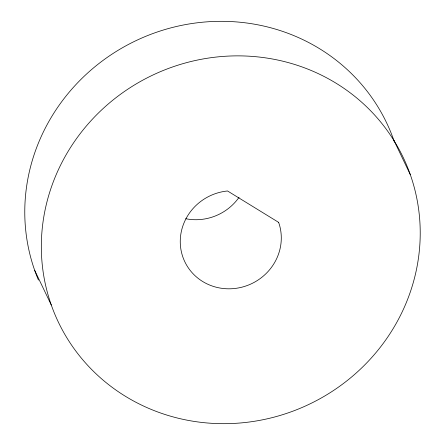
<?xml version="1.0" encoding="UTF-8"?>
<svg xmlns="http://www.w3.org/2000/svg" width="445" height="445" viewBox="0 0 445 445"><rect width="100%" height="100%" fill="white"/><g stroke="black" fill="none" stroke-linecap="round" stroke-linejoin="round"><path stroke-width="0.67" d="M393.719 139.997L410.268 174.546A191.072 182.228 -25.6 0 1 193.514 421.304A191.072 182.228 -25.6 0 1 88.538 123.471A191.072 182.228 -25.6 0 1 410.268 174.546M34.732 270.454L51.281 305.003M38.448 280.083A191.072 182.228 -25.6 0 1 149.565 34.799A191.072 182.228 -25.6 0 1 394.392 141.938M239.043 197.335A50.953 48.594 -25.6 0 1 185.715 218.729M278.642 222.378L227.551 190.977A50.953 48.594 -25.6 0 0 180.831 248.939A50.953 48.594 -25.6 0 0 242.703 286.969A50.953 48.594 -25.6 0 0 278.642 222.378"/></g></svg>
